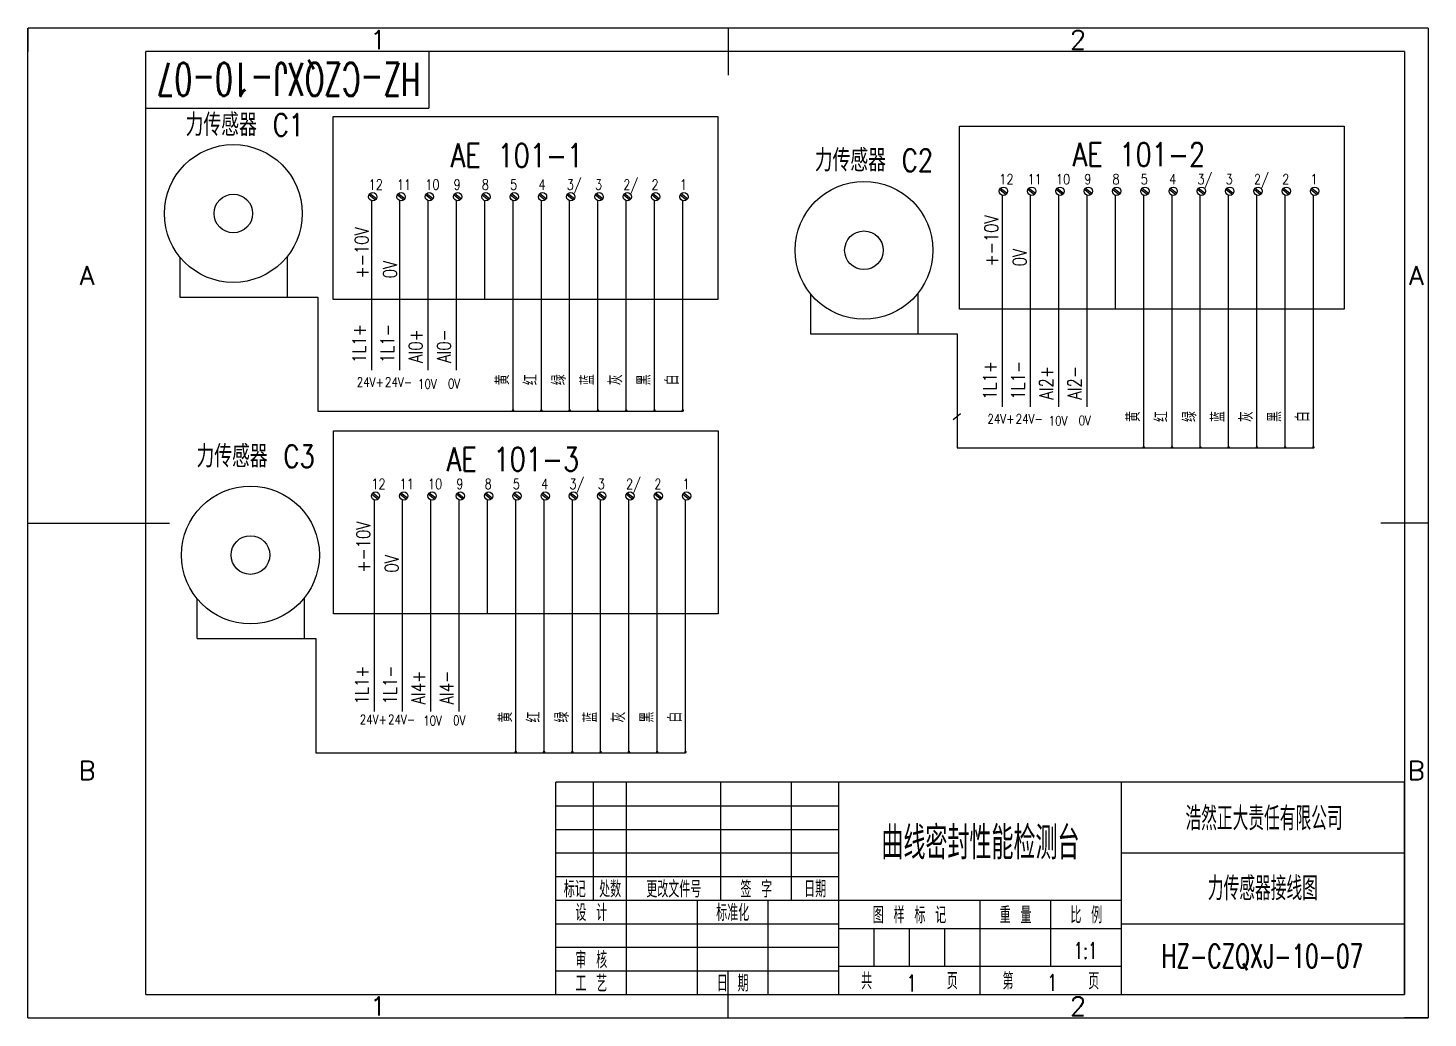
# Model space of a CAD drawing. Header units: millimetres. Extents: x -25 to 84078, y -5 to 205.
# Drawn here: x -25 to 272, y -5 to 205 of the extents above; entities that cross this region are included whole.
import ezdxf
from ezdxf.enums import TextEntityAlignment as Align

# ---------------------------------------------------------------- set-up
doc = ezdxf.new("R2010")
doc.units = ezdxf.units.MM
doc.header["$LTSCALE"] = 10
for name, color, linetype in [('1轮廓实线层', 7, 'Continuous'), ('2细线层', 7, 'Continuous'), ('6文字层', 7, 'Continuous'), ('图框层', 7, 'Continuous')]:
    doc.layers.add(name, color=color, linetype=linetype)
doc.styles.add('PC_TEXTSTYLE', font='txt.shx', dxfattribs={"width": 0.8, "bigfont": 'hzfs.shx'})

# ---------------------------------------------------------------- blocks, each defined once
blk = doc.blocks.new('PC_TITLE_BLOCK')
at = {"layer": '1轮廓实线层'}
for p, q in [((0, 45), (-180, 45)), ((-180, 0), (-180, 45)), ((-172, 20), (-172, 45)), ((-165, 20), (-165, 45)), ((-145, 20), (-145, 45)), ((-130, 20), (-130, 45)), ((-120, 0), (-120, 45)), ((-60, 30), (0, 30)), ((-180, 20), (-60, 20)), ((-165, 0), (-165, 20)), ((-150, 0), (-150, 20)), ((-135, 0), (-135, 20)), ((-60, 15), (0, 15)), ((-180, 0), (0, 0))]:
    blk.add_line(p, q, dxfattribs=at)
at = {"layer": '1轮廓实线层', "color": 7}
for p, q in [((-60, 0), (-60, 45)), ((-180, 25), (-120, 25))]:
    blk.add_line(p, q, dxfattribs=at)
at = {"layer": '2细线层'}
for p, q in [((-180, 40), (-120, 40)), ((-180, 35), (-120, 35)), ((-180, 30), (-120, 30)), ((-90, 0), (-90, 20)), ((-75, 6), (-75, 20)), ((-180, 15), (-120, 15)), ((-120, 14), (-60, 14)), ((-112.5, 6), (-112.5, 14)), ((-105, 6), (-105, 14)), ((-97.5, 6), (-97.5, 14)), ((-180, 10), (-120, 10)), ((-120, 6), (-60, 6)), ((-180, 5), (-120, 5))]:
    blk.add_line(p, q, dxfattribs=at)
at = {"layer": '图框层'}
blk.add_line((0, 0), (0, 45), dxfattribs=at)
at = {"layer": '6文字层', "style": 'PC_TEXTSTYLE', "width": 0.667}
for s, p in [('标记', (-176, 22.5)), ('处数', (-168.5, 22.5)), (' 更改文件号 ', (-155, 22.5)), (' 签 字 ', (-137.5, 22.5)), (' 日期 ', (-125, 22.5)), (' 设 计 ', (-172.5, 17.51)), (' 标准化 ', (-142.5, 17.51)), (' 图 样 标 记 ', (-105, 17)), (' 重 量 ', (-82.5, 17)), (' 比 例 ', (-67.5, 17)), (' 审 核 ', (-172.5, 7.5)), (' 工 艺 ', (-172.5, 2.5)), (' 日 期 ', (-142.5, 2.5)), ('共       页', (-105, 3)), ('第       页', (-75, 3))]:
    blk.add_text(s, height=3.5, dxfattribs=at).set_placement(p, align=Align.MIDDLE)
at = {"layer": '6文字层', "style": 'PC_TEXTSTYLE', "flags": 8}
for tag, height, width, p, p2 in [('企业名称', 5, 2.215212, (-54.29, 34.82), (-5.27, 34.82)), ('产品名称或材料标记', 7, 0.675771, (-113.46, 28.64), (-66.42, 28.64)), ('图样名称', 5, 2.237588, (-54.79, 19.98), (-5.27, 19.98)), ('标准化', 3.5, 1.137204, (-133.83, 15.37), (-120.75, 15.37)), ('审核', 3.5, 1.738738, (-163.99, 5.37), (-150.63, 5.37)), ('重量', 3.5, 1.550325, (-88.46, 7.54), (-76.55, 7.54)), ('比例', 3.5, 1.526185, (-73.35, 7.54), (-61.93, 7.54)), ('图样代号', 5, 2.240461, (-54.79, 5.63), (-5.52, 5.63)), ('工艺', 3.5, 1.786989, (-164.21, 0.37), (-150.89, 0.37)), ('日期', 3.5, 1.717904, (-133.83, 0.37), (-120.75, 0.37)), ('共几页', 3.5, 0.619588, (-108.07, 0.63), (-101.05, 0.63))]:
    blk.add_attdef(tag, text='', height=height, dxfattribs=dict(at, width=width)).set_placement(p, p2, align=Align.FIT)
at = {"layer": '6文字层', "style": 'PC_TEXTSTYLE', "width": 3.962018, "flags": 8}
blk.add_attdef('设计', text='', height=3.5, rotation=358.4644, dxfattribs=at).set_placement((-164.23, 15.37), (-150.37, 15), align=Align.FIT)
at = {"layer": '6文字层', "color": 3, "style": 'PC_TEXTSTYLE', "width": 0.628057, "flags": 8}
blk.add_attdef('第几页', text='', height=3.5, dxfattribs=at).set_placement((-78.29, 0.75), (-71.16, 0.75), align=Align.FIT)
at = {"layer": '6文字层', "ltscale": 10, "style": 'PC_TEXTSTYLE', "flags": 1}
blk.add_attdef('图纸张数', (-58.68, -0.49), '', height=2.5, dxfattribs=at)
blk = doc.blocks.new('PC_TYDH_BLOCK')
at = {"layer": '2细线层', "linetype": 'Continuous'}
for p in [(60, 0), (0, -12)]:
    blk.add_line(p, (60, -12), dxfattribs=at)
at = {"layer": '6文字层', "style": 'PC_TEXTSTYLE', "width": 1.815486}
blk.add_attdef('图样代号', text='', height=7, rotation=180, dxfattribs=at).set_placement((58.24, -2.4), (2.35, -2.4), align=Align.FIT)

msp = doc.modelspace()

# ---------------------------------------------------------------- hatches: boundary and pattern name
h = msp.add_hatch(color=256)
h.paths.add_polyline_path([(77.63, 123.87), (78.19, 123.87, 1)])
h.paths.add_polyline_path([(78.19, 123.87), (77.91, 123.87), (77.91, 123.59, 0.414214)])
h.paths.add_polyline_path([(77.91, 123.87), (77.63, 123.87, 0.414214), (77.91, 123.59)])
h = msp.add_hatch(color=256)
h.paths.add_polyline_path([(83.63, 123.87), (84.19, 123.87, 1)])
h.paths.add_polyline_path([(84.19, 123.87), (83.91, 123.87), (83.91, 123.59, 0.414214)])
h.paths.add_polyline_path([(83.91, 123.87), (83.63, 123.87, 0.414214), (83.91, 123.59)])
h = msp.add_hatch(color=256)
h.paths.add_polyline_path([(89.63, 123.87), (90.19, 123.87, 1)])
h.paths.add_polyline_path([(90.19, 123.87), (89.91, 123.87), (89.91, 123.59, 0.414214)])
h.paths.add_polyline_path([(89.91, 123.87), (89.63, 123.87, 0.414214), (89.91, 123.59)])
h = msp.add_hatch(color=256)
h.paths.add_polyline_path([(95.63, 123.87), (96.19, 123.87, 1)])
h.paths.add_polyline_path([(96.19, 123.87), (95.91, 123.87), (95.91, 123.59, 0.414214)])
h.paths.add_polyline_path([(95.91, 123.87), (95.63, 123.87, 0.414214), (95.91, 123.59)])
h = msp.add_hatch(color=256)
h.paths.add_polyline_path([(101.63, 123.87), (102.19, 123.87, 1)])
h.paths.add_polyline_path([(102.19, 123.87), (101.91, 123.87), (101.91, 123.59, 0.414214)])
h.paths.add_polyline_path([(101.91, 123.87), (101.63, 123.87, 0.414214), (101.91, 123.59)])
h = msp.add_hatch(color=256)
h.paths.add_polyline_path([(107.63, 123.87), (108.19, 123.87, 1)])
h.paths.add_polyline_path([(108.19, 123.87), (107.91, 123.87), (107.91, 123.59, 0.414214)])
h.paths.add_polyline_path([(107.91, 123.87), (107.63, 123.87, 0.414214), (107.91, 123.59)])
h = msp.add_hatch(color=256)
h.paths.add_polyline_path([(113.63, 123.87), (114.19, 123.87, 1)])
h.paths.add_polyline_path([(114.19, 123.87), (113.91, 123.87), (113.91, 123.59, 0.414214)])
h.paths.add_polyline_path([(113.91, 123.87), (113.63, 123.87, 0.414214), (113.91, 123.59)])
h = msp.add_hatch(color=256)
h.paths.add_polyline_path([(211.42, 116.06), (211.98, 116.06, 1)])
h.paths.add_polyline_path([(211.98, 116.06), (211.7, 116.06), (211.7, 115.78, 0.414214)])
h.paths.add_polyline_path([(211.7, 116.06), (211.42, 116.06, 0.414214), (211.7, 115.78)])
h = msp.add_hatch(color=256)
h.paths.add_polyline_path([(217.42, 116.06), (217.98, 116.06, 1)])
h.paths.add_polyline_path([(217.98, 116.06), (217.7, 116.06), (217.7, 115.78, 0.414214)])
h.paths.add_polyline_path([(217.7, 116.06), (217.42, 116.06, 0.414214), (217.7, 115.78)])
h = msp.add_hatch(color=256)
h.paths.add_polyline_path([(223.42, 116.06), (223.98, 116.06, 1)])
h.paths.add_polyline_path([(223.98, 116.06), (223.7, 116.06), (223.7, 115.78, 0.414214)])
h.paths.add_polyline_path([(223.7, 116.06), (223.42, 116.06, 0.414214), (223.7, 115.78)])
h = msp.add_hatch(color=256)
h.paths.add_polyline_path([(229.42, 116.06), (229.98, 116.06, 1)])
h.paths.add_polyline_path([(229.98, 116.06), (229.7, 116.06), (229.7, 115.78, 0.414214)])
h.paths.add_polyline_path([(229.7, 116.06), (229.42, 116.06, 0.414214), (229.7, 115.78)])
h = msp.add_hatch(color=256)
h.paths.add_polyline_path([(235.42, 116.06), (235.98, 116.06, 1)])
h.paths.add_polyline_path([(235.98, 116.06), (235.7, 116.06), (235.7, 115.78, 0.414214)])
h.paths.add_polyline_path([(235.7, 116.06), (235.42, 116.06, 0.414214), (235.7, 115.78)])
h = msp.add_hatch(color=256)
h.paths.add_polyline_path([(241.42, 116.06), (241.98, 116.06, 1)])
h.paths.add_polyline_path([(241.98, 116.06), (241.7, 116.06), (241.7, 115.78, 0.414214)])
h.paths.add_polyline_path([(241.7, 116.06), (241.42, 116.06, 0.414214), (241.7, 115.78)])
h = msp.add_hatch(color=256)
h.paths.add_polyline_path([(247.42, 116.06), (247.98, 116.06, 1)])
h.paths.add_polyline_path([(247.98, 116.06), (247.7, 116.06), (247.7, 115.78, 0.414214)])
h.paths.add_polyline_path([(247.7, 116.06), (247.42, 116.06, 0.414214), (247.7, 115.78)])
h = msp.add_hatch(color=256)
h.paths.add_polyline_path([(78.2, 51.42), (78.76, 51.42, 1)])
h.paths.add_polyline_path([(78.76, 51.42), (78.48, 51.42), (78.48, 51.14, 0.414214)])
h.paths.add_polyline_path([(78.48, 51.42), (78.2, 51.42, 0.414214), (78.48, 51.14)])
h = msp.add_hatch(color=256)
h.paths.add_polyline_path([(84.2, 51.42), (84.76, 51.42, 1)])
h.paths.add_polyline_path([(84.76, 51.42), (84.48, 51.42), (84.48, 51.14, 0.414214)])
h.paths.add_polyline_path([(84.48, 51.42), (84.2, 51.42, 0.414214), (84.48, 51.14)])
h = msp.add_hatch(color=256)
h.paths.add_polyline_path([(90.2, 51.42), (90.76, 51.42, 1)])
h.paths.add_polyline_path([(90.76, 51.42), (90.48, 51.42), (90.48, 51.14, 0.414214)])
h.paths.add_polyline_path([(90.48, 51.42), (90.2, 51.42, 0.414214), (90.48, 51.14)])
h = msp.add_hatch(color=256)
h.paths.add_polyline_path([(96.2, 51.42), (96.76, 51.42, 1)])
h.paths.add_polyline_path([(96.76, 51.42), (96.48, 51.42), (96.48, 51.14, 0.414214)])
h.paths.add_polyline_path([(96.48, 51.42), (96.2, 51.42, 0.414214), (96.48, 51.14)])
h = msp.add_hatch(color=256)
h.paths.add_polyline_path([(102.2, 51.42), (102.76, 51.42, 1)])
h.paths.add_polyline_path([(102.76, 51.42), (102.48, 51.42), (102.48, 51.14, 0.414214)])
h.paths.add_polyline_path([(102.48, 51.42), (102.2, 51.42, 0.414214), (102.48, 51.14)])
h = msp.add_hatch(color=256)
h.paths.add_polyline_path([(108.2, 51.42), (108.76, 51.42, 1)])
h.paths.add_polyline_path([(108.76, 51.42), (108.48, 51.42), (108.48, 51.14, 0.414214)])
h.paths.add_polyline_path([(108.48, 51.42), (108.2, 51.42, 0.414214), (108.48, 51.14)])
h = msp.add_hatch(color=256)
h.paths.add_polyline_path([(114.2, 51.42), (114.76, 51.42, 1)])
h.paths.add_polyline_path([(114.76, 51.42), (114.48, 51.42), (114.48, 51.14, 0.414214)])
h.paths.add_polyline_path([(114.48, 51.42), (114.2, 51.42, 0.414214), (114.48, 51.14)])

# ---------------------------------------------------------------- linework, layer by layer
at = {"color": 7}
for p, q in [((-25, -5), (-25, 205)), ((272, 205), (-25, 205)), ((-25, 205), (-25, 200)), ((123.5, 205), (123.5, 195)), ((123.5, 205), (123.5, 200)), ((272, 205), (272, -5)), ((0, 0), (0, 200)), ((267, 200), (0, 200)), ((267, 200), (267, 0)), ((47.38, 169.61), (48.71, 168.54)), ((47.55, 169.88), (48.92, 168.81)), ((53.38, 169.61), (54.71, 168.54)), ((53.55, 169.88), (54.92, 168.81)), ((59.38, 169.61), (60.71, 168.54)), ((59.55, 169.88), (60.92, 168.81)), ((65.38, 169.61), (66.71, 168.54)), ((65.55, 169.88), (66.92, 168.81)), ((71.38, 169.61), (72.71, 168.54)), ((71.55, 169.88), (72.92, 168.81)), ((77.38, 169.61), (78.71, 168.54)), ((77.55, 169.88), (78.92, 168.81)), ((83.38, 169.61), (84.71, 168.54)), ((83.55, 169.88), (84.92, 168.81)), ((89.38, 169.61), (90.71, 168.54)), ((89.55, 169.88), (90.92, 168.81)), ((95.38, 169.61), (96.71, 168.54)), ((95.55, 169.88), (96.92, 168.81)), ((101.38, 169.61), (102.71, 168.54)), ((101.55, 169.88), (102.92, 168.81)), ((107.38, 169.61), (108.71, 168.54)), ((107.55, 169.88), (108.92, 168.81)), ((113.38, 169.61), (114.71, 168.54)), ((113.55, 169.88), (114.92, 168.81)), ((181.17, 170.77), (182.5, 169.7)), ((181.34, 171.03), (182.7, 169.97)), ((181.7, 124.62), (181.7, 169.52)), ((187.17, 170.77), (188.5, 169.7)), ((187.34, 171.03), (188.7, 169.97)), ((187.7, 124.62), (187.7, 169.52)), ((193.17, 170.77), (194.5, 169.7)), ((193.34, 171.03), (194.7, 169.97)), ((193.7, 124.62), (193.7, 169.52)), ((199.17, 170.77), (200.5, 169.7)), ((199.34, 171.03), (200.7, 169.97)), ((199.7, 124.62), (199.7, 169.52)), ((205.17, 170.77), (206.5, 169.7)), ((205.34, 171.03), (206.7, 169.97)), ((205.7, 145.37), (205.7, 169.52)), ((211.17, 170.77), (212.5, 169.7)), ((211.34, 171.03), (212.7, 169.97)), ((211.7, 115.92), (211.7, 169.52)), ((217.17, 170.77), (218.5, 169.7)), ((217.34, 171.03), (218.7, 169.97)), ((217.7, 115.92), (217.7, 169.52)), ((223.17, 170.77), (224.5, 169.7)), ((223.34, 171.03), (224.7, 169.97)), ((223.7, 115.92), (223.7, 169.52)), ((229.17, 170.77), (230.5, 169.7)), ((229.34, 171.03), (230.7, 169.97)), ((229.7, 115.92), (229.7, 169.52)), ((235.17, 170.77), (236.5, 169.7)), ((235.34, 171.03), (236.7, 169.97)), ((235.7, 115.92), (235.7, 169.52)), ((241.17, 170.77), (242.5, 169.7)), ((241.34, 171.03), (242.7, 169.97)), ((241.7, 115.92), (241.7, 169.52)), ((247.17, 170.77), (248.5, 169.7)), ((247.34, 171.03), (248.7, 169.97)), ((247.7, 115.92), (247.7, 169.52)), ((47.91, 132.43), (47.91, 168.36)), ((53.91, 132.43), (53.91, 168.36)), ((59.91, 132.43), (59.91, 168.36)), ((65.91, 132.43), (65.91, 168.36)), ((71.91, 147.42), (71.91, 168.36)), ((77.91, 123.73), (77.91, 168.36)), ((83.91, 123.73), (83.91, 168.36)), ((89.91, 123.73), (89.91, 168.36)), ((95.91, 123.73), (95.91, 168.36)), ((101.91, 123.73), (101.91, 168.36)), ((107.91, 123.73), (107.91, 168.36)), ((113.91, 123.73), (113.91, 168.36)), ((7.24, 156.4), (7.24, 147.91)), ((30.03, 147.91), (30.03, 156.59)), ((141.03, 148.59), (141.03, 140.1)), ((163.82, 140.1), (163.82, 148.79)), ((7.24, 147.91), (36.48, 147.91)), ((36.48, 147.91), (36.48, 123.73)), ((141.03, 140.1), (163.82, 140.1)), ((157.82, 140.1), (172.09, 140.1)), ((172.09, 140.1), (172.09, 115.92)), ((36.48, 123.73), (113.91, 123.73)), ((171.28, 121.98), (172.83, 123.23)), ((172.09, 115.92), (247.7, 115.92)), ((47.95, 106.13), (49.29, 105.06)), ((48.12, 106.4), (49.49, 105.33)), ((48.48, 59.99), (48.48, 104.88)), ((53.95, 106.13), (55.29, 105.06)), ((54.12, 106.4), (55.49, 105.33)), ((54.48, 59.99), (54.48, 104.88)), ((59.95, 106.13), (61.29, 105.06)), ((60.12, 106.4), (61.49, 105.33)), ((60.48, 59.99), (60.48, 104.88)), ((65.95, 106.13), (67.29, 105.06)), ((66.12, 106.4), (67.49, 105.33)), ((66.48, 59.99), (66.48, 104.88)), ((71.95, 106.13), (73.29, 105.06)), ((72.12, 106.4), (73.49, 105.33)), ((72.48, 80.73), (72.48, 104.88)), ((77.95, 106.13), (79.29, 105.06)), ((78.12, 106.4), (79.49, 105.33)), ((78.48, 51.28), (78.48, 104.88)), ((83.95, 106.13), (85.29, 105.06)), ((84.12, 106.4), (85.49, 105.33)), ((84.48, 51.28), (84.48, 104.88)), ((89.95, 106.13), (91.29, 105.06)), ((90.12, 106.4), (91.49, 105.33)), ((90.48, 51.28), (90.48, 104.88)), ((95.95, 106.13), (97.29, 105.06)), ((96.12, 106.4), (97.49, 105.33)), ((96.48, 51.28), (96.48, 104.88)), ((101.95, 106.13), (103.29, 105.06)), ((102.12, 106.4), (103.49, 105.33)), ((102.48, 51.28), (102.48, 104.88)), ((107.95, 106.13), (109.29, 105.06)), ((108.12, 106.4), (109.49, 105.33)), ((108.48, 51.28), (108.48, 104.88)), ((113.95, 106.13), (115.29, 105.06)), ((114.12, 106.4), (115.49, 105.33)), ((114.48, 51.28), (114.48, 104.88)), ((-25, 100), (5, 100)), ((-25, 100), (0, 100)), ((272, 100), (262, 100)), ((272, 100), (267, 100)), ((10.87, 75.47), (10.87, 83.95)), ((33.66, 75.47), (33.66, 84.15)), ((10.87, 75.47), (36.08, 75.47)), ((36.08, 75.47), (36.08, 51.28)), ((36.08, 51.28), (114.48, 51.28)), ((123.5, -5), (123.5, 5)), ((-25, -5), (-25, 0)), ((0, 0), (267, 0)), ((123.5, -5), (123.5, 0)), ((-25, -5), (272, -5)), ((-25, -5), (0, -5)), ((272, -5), (267, -5))]:
    msp.add_line(p, q, dxfattribs=at)
for points in [[(39.73, 186.25), (121.31, 186.25), (121.31, 147.42), (39.73, 147.42)], [(172.63, 184.21), (254.21, 184.21), (254.21, 145.37), (172.63, 145.37)], [(39.84, 119.57), (121.42, 119.57), (121.42, 80.73), (39.84, 80.73)]]:
    msp.add_lwpolyline(points, close=True, dxfattribs=at)
for centre, radius in [((18.56, 165.65), 14.62), ((152.34, 157.85), 14.62), ((18.56, 165.65), 4.1), ((48.15, 169.21), 0.881), ((54.15, 169.21), 0.881), ((60.15, 169.21), 0.881), ((66.15, 169.21), 0.881), ((72.15, 169.21), 0.881), ((78.15, 169.21), 0.881), ((84.15, 169.21), 0.881), ((90.15, 169.21), 0.881), ((96.15, 169.21), 0.881), ((102.15, 169.21), 0.881), ((108.15, 169.21), 0.881), ((114.15, 169.21), 0.881), ((181.94, 170.37), 0.881), ((187.94, 170.37), 0.881), ((193.94, 170.37), 0.881), ((199.94, 170.37), 0.881), ((205.94, 170.37), 0.881), ((211.94, 170.37), 0.881), ((217.94, 170.37), 0.881), ((223.94, 170.37), 0.881), ((229.94, 170.37), 0.881), ((235.94, 170.37), 0.881), ((241.94, 170.37), 0.881), ((247.94, 170.37), 0.881), ((152.34, 157.85), 4.1), ((22.19, 93.21), 14.62), ((48.72, 105.73), 0.881), ((54.72, 105.73), 0.881), ((60.72, 105.73), 0.881), ((66.72, 105.73), 0.881), ((72.72, 105.73), 0.881), ((78.72, 105.73), 0.881), ((84.72, 105.73), 0.881), ((90.72, 105.73), 0.881), ((96.72, 105.73), 0.881), ((102.72, 105.73), 0.881), ((108.72, 105.73), 0.881), ((114.72, 105.73), 0.881), ((22.19, 93.21), 4.1)]:
    msp.add_circle(centre, radius, dxfattribs=at)

# ---------------------------------------------------------------- block references
ref = msp.add_blockref('PC_TYDH_BLOCK', (0, 200), dxfattribs=at)
ref.add_attrib('图样代号', 'HZ-CZQXJ-10-07', dxfattribs={"layer": '6文字层', "height": 7, "rotation": 180, "style": 'PC_TEXTSTYLE', "width": 0.614214}).set_placement((58.24, 197.6), (2.35, 197.6), align=Align.FIT)
ref = msp.add_blockref('PC_TITLE_BLOCK', (267, 0), dxfattribs=at)
ref.add_attrib('产品名称或材料标记', '曲线密封性能检测台', dxfattribs={"layer": '6文字层', "height": 7, "style": 'PC_TEXTSTYLE', "width": 0.667}).set_placement((177.06, 28.64), align=Align.CENTER)
ref.add_attrib('共几页', '1', dxfattribs={"layer": '6文字层', "height": 3.5, "style": 'PC_TEXTSTYLE', "width": 0.667}).set_placement((162.44, 0.63), align=Align.CENTER)
ref.add_attrib('图样名称', '力传感器接线图', dxfattribs={"layer": '6文字层', "height": 5, "style": 'PC_TEXTSTYLE', "width": 0.667}).set_placement((236.97, 19.98), align=Align.CENTER)
ref.add_attrib('企业名称', '浩然正大责任有限公司', dxfattribs={"layer": '6文字层', "height": 5, "style": 'PC_TEXTSTYLE', "width": 0.667}).set_placement((237.22, 34.82), align=Align.CENTER)
ref.add_attrib('图样代号', 'HZ-CZQXJ-10-07', dxfattribs={"layer": '6文字层', "height": 5, "style": 'PC_TEXTSTYLE', "width": 0.667}).set_placement((236.85, 5.63), align=Align.CENTER)
ref.add_attrib('比例', '1:1', dxfattribs={"layer": '6文字层', "height": 3.5, "style": 'PC_TEXTSTYLE', "width": 0.667}).set_placement((199.36, 7.54), align=Align.CENTER)
ref.add_attrib('第几页', '1', dxfattribs={"layer": '6文字层', "color": 3, "height": 3.5, "style": 'PC_TEXTSTYLE', "width": 0.667}).set_placement((192.28, 0.75), align=Align.CENTER)

# ---------------------------------------------------------------- texts
at = {"color": 7, "style": 'PC_TEXTSTYLE'}
for s, p in [('1', (49.25, 202.5)), ('2', (197.75, 202.5)), ('A', (-12.5, 152.5)), ('A', (269.5, 152.5)), ('B', (-12.5, 47.5)), ('B', (269.5, 47.5)), ('1', (49.25, -2.5)), ('2', (197.75, -2.5))]:
    msp.add_text(s, height=4, dxfattribs=at).set_placement(p, align=Align.MIDDLE)
at = {"color": 7, "style": 'PC_TEXTSTYLE', "width": 0.8}
for s, height, p in [('力传感器 C1', 4.719, (8.45, 182.09)), ('AE 101-1', 5, (64.69, 175.48)), ('力传感器 C2', 4.719, (141.91, 174.57)), ('AE 101-2', 5, (196.63, 175.66)), ('12', 2.181, (47.29, 170.69)), ('11', 2.181, (53.29, 170.69)), ('10', 2.181, (59.29, 170.69)), ('9', 2.18, (65.29, 170.69)), ('8', 2.18, (71.29, 170.69)), ('5', 2.18, (77.29, 170.69)), ('4', 2.18, (83.29, 170.69)), ('3/', 2.181, (89.29, 170.69)), ('3', 2.18, (95.29, 170.69)), ('2/', 2.181, (101.29, 170.69)), ('2', 2.18, (107.29, 170.69)), ('1', 2.18, (113.29, 170.69)), ('12', 2.181, (181.08, 171.84)), ('11', 2.181, (187.08, 171.84)), ('10', 2.181, (193.08, 171.84)), ('9', 2.18, (199.08, 171.84)), ('8', 2.18, (205.08, 171.84)), ('5', 2.18, (211.08, 171.84)), ('4', 2.18, (217.08, 171.84)), ('3/', 2.181, (223.08, 171.84)), ('3', 2.18, (229.08, 171.84)), ('2/', 2.181, (235.08, 171.84)), ('2', 2.18, (241.08, 171.84)), ('1', 2.18, (247.08, 171.84)), ('24V+', 2, (44.74, 128.89)), ('24V-', 2, (50.74, 128.89)), ('10V', 2, (57.73, 128.48)), ('0V', 2, (64.07, 128.56)), ('24V+', 2, (178.53, 121.09)), ('24V-', 2, (184.53, 121.09)), ('10V', 2, (191.52, 120.67)), ('0V', 2, (197.86, 120.75)), ('力传感器 C3', 4.719, (10.74, 111.79)), ('AE 101-3', 5, (63.84, 111.02)), ('12', 2.181, (47.87, 107.2)), ('11', 2.181, (53.87, 107.2)), ('10', 2.181, (59.87, 107.2)), ('9', 2.18, (65.87, 107.2)), ('8', 2.18, (71.87, 107.2)), ('5', 2.18, (77.87, 107.2)), ('4', 2.18, (83.87, 107.2)), ('3/', 2.181, (89.87, 107.2)), ('3', 2.18, (95.87, 107.2)), ('2/', 2.181, (101.87, 107.2)), ('2', 2.18, (107.87, 107.2)), ('1', 2.18, (113.87, 107.2)), ('24V+', 2, (45.38, 57.33)), ('24V-', 2, (51.38, 57.33)), ('10V', 2, (58.83, 57.07)), ('0V', 2, (65.17, 57.15))]:
    msp.add_text(s, height=height, dxfattribs=at).set_placement(p)
for s, height, p in [('+-10V', 2.883, (180.8, 154.44)), ('+-10V', 2.883, (47.24, 151.9)), ('0V', 2.883, (186.81, 154.44)), ('0V', 2.883, (53.25, 151.9)), ('1L1+', 2.883, (46.69, 133.98)), ('1L1-', 2.883, (52.69, 133.98)), ('AI0+', 2.883, (58.69, 133.98)), ('AI0-', 2.883, (64.69, 133.98)), ('1L1+', 2.883, (180.48, 126.18)), ('1L1-', 2.883, (186.48, 126.18)), ('黄', 2.88, (77.08, 129.23)), ('红', 2.88, (83.08, 129.23)), ('绿', 2.88, (89.08, 129.23)), ('蓝', 2.88, (95.08, 129.23)), ('灰', 2.88, (101.08, 129.23)), ('黑', 2.88, (107.08, 129.23)), ('白', 2.88, (113.08, 129.23)), ('AI2+', 2.883, (192.48, 126.18)), ('AI2-', 2.883, (198.48, 126.18)), ('黄', 2.88, (210.87, 121.42)), ('红', 2.88, (216.87, 121.42)), ('绿', 2.88, (222.87, 121.42)), ('蓝', 2.88, (228.87, 121.42)), ('灰', 2.88, (234.87, 121.42)), ('黑', 2.88, (240.87, 121.42)), ('白', 2.88, (246.87, 121.42)), ('+-10V', 2.883, (47.56, 89.49)), ('0V', 2.883, (53.57, 89.49)), ('1L1+', 2.883, (47.26, 61.54)), ('1L1-', 2.883, (53.26, 61.54)), ('AI4+', 2.883, (59.26, 61.54)), ('AI4-', 2.883, (65.26, 61.54)), ('黄', 2.88, (77.72, 57.67)), ('红', 2.88, (83.72, 57.67)), ('绿', 2.88, (89.72, 57.67)), ('蓝', 2.88, (95.72, 57.67)), ('灰', 2.88, (101.72, 57.67)), ('黑', 2.88, (107.72, 57.67)), ('白', 2.88, (113.72, 57.67))]:
    msp.add_text(s, height=height, rotation=90, dxfattribs=at).set_placement(p)

doc.saveas('drawing.dxf')
